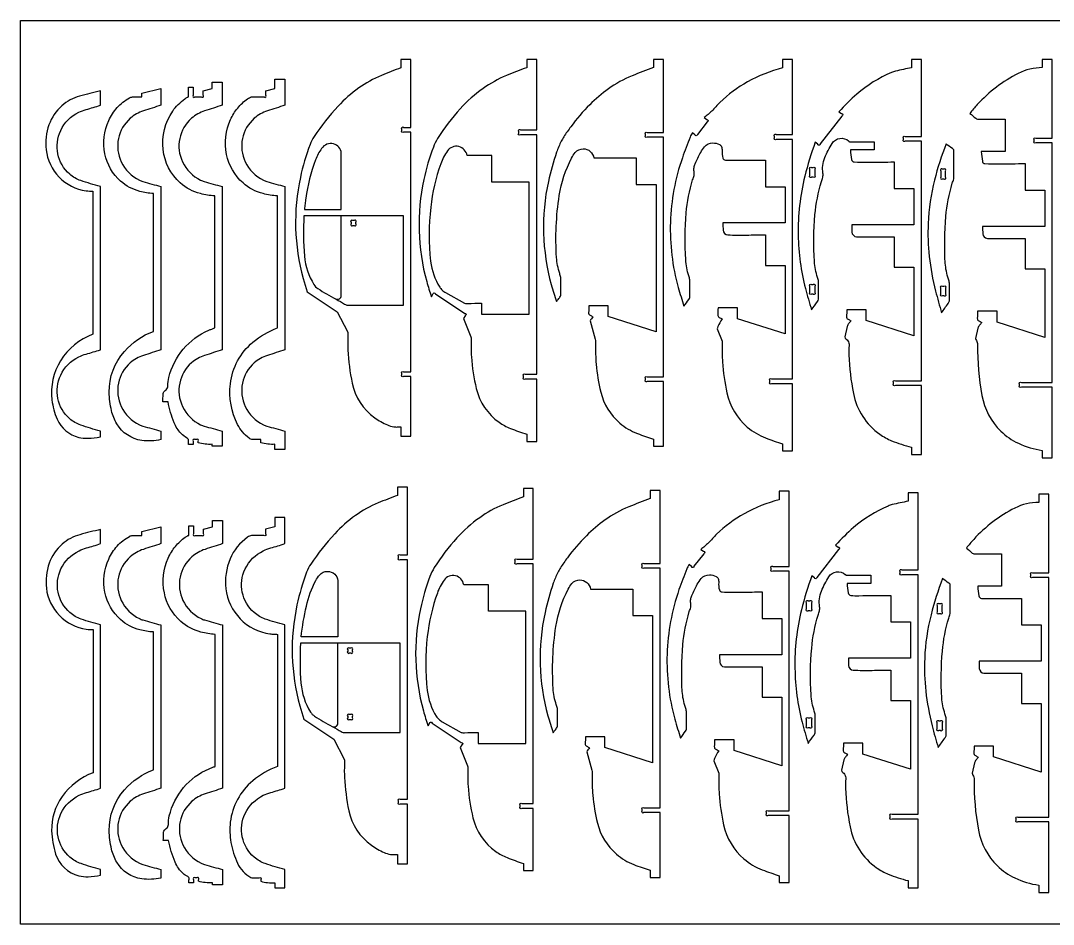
# Model space of a CAD drawing. Extents: x -526 to 703, y -216 to 340.
# Drawn here: x -526 to 110, y -216 to 340 of the extents above; entities that cross this region are included whole.
import ezdxf

# ---------------------------------------------------------------- set-up
doc = ezdxf.new("R2010")
doc.units = 0
doc.header["$MEASUREMENT"] = 0
doc.layers.get('0').update_dxf_attribs({"linetype": 'CONTINUOUS'})
doc.layers.add('ETCH', color=5, linetype='CONTINUOUS')
doc.layers.add('LAYER_1', color=18, linetype='CONTINUOUS')

msp = doc.modelspace()

# ---------------------------------------------------------------- linework, layer by layer
msp.add_lwpolyline([(703.14, 339.87), (703.14, -216.39), (-526.13, -216.39), (-526.13, 339.87)], close=True)
at = {"layer": 'ETCH'}
for points in [[(-331.75, 168.44, -0.012843), (-326.67, 165.4, 0.077208), (-325.31, 164.81), (-290.33, 164.81), (-290.33, 219.82), (-328.64, 219.82)], [(-333.82, -94.74, -0.012843), (-328.74, -97.78, 0.077208), (-327.38, -98.37), (-292.4, -98.37), (-292.4, -43.36), (-330.7, -43.36)]]:
    msp.add_lwpolyline(points, format="xyb", dxfattribs=at)
at = {"layer": 'LAYER_1'}
for points in [[(-291.86, 89.85), (-291.86, 84.07), (-285.74, 84.07), (-285.74, 120.79), (-290.22, 120.79, -1), (-291.28, 121.85), (-291.28, 122.72, -1), (-290.22, 123.79), (-285.74, 123.79), (-285.74, 271.2), (-290.22, 271.2, -1), (-291.28, 272.26), (-291.28, 273.13, -1), (-290.22, 274.2), (-285.74, 274.2), (-285.74, 315.99), (-291.86, 315.99), (-291.86, 310.82, 0.01158), (-303.9, 306.16, 0.056715), (-317.86, 298.43, 0.052187), (-330.64, 287.15, 0.037532), (-345.31, 268.57, 0.058109), (-347.89, 263.58, 0.037025), (-353.85, 243.37, 0.060336), (-356.74, 212.19, 0.060322), (-352.11, 181.21), (-349.59, 173.05), (-331.11, 160.73), (-324.71, 148.48, -0.078028), (-324.52, 146.24, 0.031), (-324.6, 137.26, 0.037901), (-321.94, 116.75, 0.189405), (-308.03, 95.47, 0.049278), (-300.23, 91.02, 0.066747), (-296.28, 89.85, 0.057733), (-294.07, 89.77, -0.019225)], [(-214.41, 85.28), (-214.41, 80.91), (-208.28, 80.91), (-208.28, 119.22), (-215.31, 119.22, -1), (-216.38, 120.28), (-216.38, 121.15, -1), (-215.31, 122.22), (-208.28, 122.22), (-208.28, 269.62), (-218.31, 269.62, -1), (-219.38, 270.69), (-219.38, 271.56, -1), (-218.31, 272.62), (-208.28, 272.62), (-208.28, 315.99), (-214.41, 315.99), (-214.41, 310.91, 0.011138), (-226.96, 306.06, 0.057158), (-241.31, 298.13, 0.053536), (-255.35, 285.67, 0.043612), (-269.29, 267.36, 0.051411), (-271.94, 262.02, 0.036287), (-277.79, 242.09, 0.060336), (-280.71, 210.57, 0.060322), (-276.03, 179.26, 0.011291), (-274.63, 174.6, -0.003763), (-273.16, 169.96), (-272.16, 171.44, -1), (-270.69, 171.74), (-252.63, 159.69, -1), (-252.33, 158.22), (-253.4, 156.6), (-248.76, 145.32, -0.057304), (-248.59, 142.83, 0.029813), (-248.47, 132.85, 0.040877), (-245.47, 113.43, 0.181545), (-231.45, 92.68, 0.05984), (-224.49, 88.9, 0.017043)], [(-136.32, 82.21), (-136.32, 77.85), (-130.19, 77.85), (-130.19, 117.69), (-140.22, 117.69, -1), (-141.28, 118.76), (-141.28, 119.63, -1), (-140.22, 120.69), (-130.19, 120.69), (-130.19, 268.1), (-140.22, 268.1, -1), (-141.28, 269.17), (-141.28, 270.04, -1), (-140.22, 271.1), (-130.19, 271.1), (-130.19, 315.99), (-136.32, 315.99), (-136.32, 311.07, 0.009719), (-149.55, 305.93, 0.05729), (-164.13, 297.88, 0.042456), (-175.63, 288.12, 0.035928), (-187.25, 274.61, 0.013503), (-191.63, 268.36, 0.032705), (-193.19, 265.62, 0.029032), (-195.99, 258.92, 0.031155), (-201.09, 240.87, 0.060336), (-204.04, 209.01, 0.060323), (-199.3, 177.36, 0.011291), (-197.73, 172.12, -0.003763), (-196.08, 166.91, -0.036784), (-194.64, 168.76, 0.110753), (-193.48, 170.81), (-193.48, 181.72, 0.034327), (-194.12, 184.17, -0.065222), (-196.06, 194.13, -0.053378), (-194.39, 232.21, -0.084019), (-186.78, 255.31, -0.054475), (-184.48, 258.72, -0.22028), (-179.57, 260.99, -0.181086), (-175.31, 259.4, -0.177894), (-173.09, 255.34), (-146.94, 255.34), (-146.94, 239), (-134.78, 239), (-134.78, 148.33), (-164.16, 157.7), (-164.16, 164.43), (-176.14, 164.43, -0.024568), (-176.35, 160.27, 0.148453), (-176.14, 159.24, 0.167335), (-175.37, 158.52, -0.043011), (-173.65, 157.58, -0.053806), (-174.61, 156.42, 0.162675), (-175.31, 155.08), (-172.16, 143.79, -0.03761), (-172.02, 140.71, 0.029502), (-171.64, 128.38, 0.037089), (-168.82, 111.29, 0.157363), (-157.1, 92.18, 0.085148), (-146.29, 85.72, 0.015306)], [(-56.78, 79.32), (-56.78, 75.17), (-50.65, 75.17), (-50.65, 116.37), (-63.68, 116.37, -1), (-64.74, 117.44), (-64.74, 118.31, -1), (-63.68, 119.37), (-50.65, 119.37), (-50.65, 266.78), (-60.68, 266.78, -1), (-61.74, 267.84), (-61.74, 268.71, -1), (-60.68, 269.78), (-50.65, 269.78), (-50.65, 315.99), (-56.78, 315.99), (-56.78, 310.83, 0.061921), (-78.38, 302.2, 0.067998), (-95.39, 289.54, 0.021444), (-97.9, 286.87, -0.02519), (-100.42, 284.21, -0.020295), (-102.73, 282.19, 0.006764), (-105.08, 280.23), (-103.55, 279.05, -1), (-103.36, 277.55), (-109.32, 269.87, -1), (-110.82, 269.69), (-112.34, 270.87, 0.056291), (-113.8, 268.18, 0.012633), (-118.56, 255.45, 0.075447), (-125.91, 215.75, 0.075461), (-121.13, 175.66, 0.011291), (-119.39, 169.85, -0.003763), (-117.56, 164.06, -0.014708), (-114.53, 168.32, 0.088472), (-113.94, 169.48), (-113.94, 180.4, 0.040504), (-114.56, 182.86, -0.066048), (-116.52, 192.81, -0.037693), (-116.18, 221.5, -0.052115), (-112.22, 241.91, -0.029026), (-111.72, 243.26, 0.063373), (-111.31, 244.64, 0.083563), (-111.33, 247.1, -0.089498), (-111.32, 249.55, -0.058075), (-110.63, 251.81, -0.017801), (-107.28, 258.75, -0.055681), (-104.89, 262.26, -0.219798), (-99.77, 264.61, -0.117737), (-95.76, 263.64, -0.172185), (-94.51, 262.32, -0.124003), (-94.09, 259.87, 0.08265), (-93.68, 255.28, 0.164391), (-93.09, 254.39, 0.161089), (-92.07, 254.02, 0.009921), (-79.74, 253.94, -0.003307), (-67.4, 254.02), (-67.4, 237.67), (-55.25, 237.67), (-55.25, 215.4), (-93.55, 215.4, 0.009842), (-93.46, 210.89, 0.393252), (-90.55, 208, 0.012272), (-78.98, 207.91, -0.004091), (-67.4, 208), (-67.4, 189.26), (-55.25, 189.26), (-55.25, 147.01), (-84.62, 156.38), (-84.62, 163.11), (-96.6, 163.11, -0.024568), (-96.81, 158.95, 0.148453), (-96.6, 157.92, 0.167335), (-95.83, 157.2, -0.043011), (-94.11, 156.26, 0.035977), (-96.76, 151.58, 0.130623), (-97.04, 150.1), (-94.12, 142.5, -0.05357), (-93.96, 139.96, 0.029114), (-93.83, 129.79, 0.035901), (-91.07, 110.68, 0.163176), (-78.54, 89.72, 0.085575), (-67.27, 83, 0.014882)], [(22.54, 77.3), (22.54, 72.91), (28.67, 72.91), (28.67, 115.23), (12.64, 115.23, -1), (11.57, 116.29), (11.57, 117.16, -1), (12.64, 118.23), (28.67, 118.23), (28.67, 265.64), (18.64, 265.64, -1), (17.57, 266.7), (17.57, 267.57, -1), (18.64, 268.64), (28.67, 268.64), (28.67, 315.99), (22.54, 315.99), (22.54, 310.84, 0.012013), (12.78, 308.79, 0.043438), (10.16, 307.93, 0.077071), (-11, 294.69, 0.031251), (-22.09, 283.83), (-20.56, 282.64, -1), (-20.37, 281.15), (-33.68, 264, -1), (-35.18, 263.81), (-36.7, 264.99, 0.028113), (-43.13, 244.07, 0.065025), (-47.18, 207.98, 0.028538), (-45.92, 191.15, 0.029197), (-42.79, 174.96, 0.011608), (-40.95, 168.35, -0.003869), (-39, 161.77, -0.014708), (-35.34, 166.93, 0.088472), (-34.62, 168.34), (-34.62, 179.25, 0.040504), (-35.24, 181.71, -0.066048), (-37.21, 191.66, -0.037693), (-36.86, 220.36, -0.052115), (-32.9, 240.77, -0.028884), (-32.41, 242.1, 0.062945), (-32.01, 243.47, 0.076202), (-31.99, 245.9, -0.133631), (-30.81, 255.55, -0.043844), (-26.3, 264.33, -0.460888), (-16.13, 265.81, -0.102034), (-15.92, 265.53, 0.177148), (-15.67, 265.29), (-0.42, 265.29), (-0.42, 260.28), (-15.09, 260.28, 0.002487), (-14.38, 254.4, 0.360375), (-12.75, 252.88, 0.020957), (-4.12, 252.7, -0.005432), (11.92, 252.88), (11.92, 236.53), (24.07, 236.53), (24.07, 214.26), (-14.23, 214.26, 0.008503), (-14.13, 209.74, 0.393252), (-11.23, 206.86, 0.012272), (0.34, 206.76, -0.004091), (11.92, 206.86), (11.92, 188.11), (24.07, 188.11), (24.07, 145.87), (-5.31, 155.24), (-5.31, 161.97), (-17.29, 161.97, -0.024568), (-17.49, 157.81, 0.148453), (-17.29, 156.78, 0.167335), (-16.51, 156.06, -0.043011), (-14.79, 155.11, -0.023258), (-16.05, 153.41, 0.069876), (-17.14, 151.59), (-18.53, 145.27, 0.187059), (-17.68, 143.88, -0.16278), (-15.97, 141.39, -0.090499), (-15.83, 139.95, 0.028996), (-15.97, 134.15, 0.041055), (-13.22, 110.44, 0.191262), (3.09, 85.3, 0.0569), (10.32, 81.31, 0.036435)], [(103.14, 75.32), (103.14, 70.81), (109.26, 70.81), (109.26, 114.22), (90.23, 114.22, -1), (89.17, 115.28), (89.17, 116.15, -1), (90.23, 117.22), (109.26, 117.22), (109.26, 264.62), (99.23, 264.62, -1), (98.17, 265.69), (98.17, 266.56, -1), (99.23, 267.62), (109.26, 267.62), (109.26, 315.99), (103.14, 315.99), (103.14, 310.94, 0.117904), (88.38, 307.41, 0.090171), (63.05, 288.18, 0.014621), (60.75, 285.52, -0.004873), (58.51, 282.81, -0.016502), (62.17, 279.77, 0.09933), (63.2, 279.17), (80.18, 279.17), (80.18, 259.26), (65.51, 259.26, 0.001901), (66.22, 253.38, 0.360443), (67.84, 251.86, 0.020886), (76.48, 251.69, -0.005414), (92.51, 251.86), (92.51, 235.52), (104.67, 235.52), (104.67, 213.24), (66.36, 213.24, 0.008503), (66.46, 208.72, 0.393252), (69.36, 205.84, 0.012272), (80.94, 205.75, -0.004091), (92.51, 205.84), (92.51, 187.1), (104.67, 187.1), (104.67, 144.85), (75.29, 154.23), (75.29, 160.96), (63.31, 160.96, -0.024568), (63.1, 156.79, 0.148453), (63.31, 155.76, 0.167335), (64.09, 155.04, -0.043011), (65.8, 154.1, -0.023258), (64.55, 152.39, 0.069876), (63.45, 150.57), (62.06, 144.25, 0.112129), (62.56, 142.92, -0.149624), (63.3, 140.39, 0.049333), (65.95, 109.17, 0.153631), (77.61, 87.23, 0.08541), (88.41, 79.73, 0.072962)], [(-435.28, 105.18), (-438.5, 105.18, -0.012709), (-438.38, 109.86, -0.186771), (-437.52, 111.79, -0.031934), (-436.5, 112.69, 0.130659), (-435.66, 113.77, 0.101306), (-435.41, 115.05, -0.060865), (-434.81, 120.22, -0.116481), (-425.98, 137.66, -0.116481), (-410.28, 149.31, -0.017395), (-408.44, 150.03, 0.005798), (-406.58, 150.7), (-406.58, 232, -0.045607), (-415.42, 233.42, -0.119052), (-427.79, 239.98, -0.187593), (-438.37, 260.53, -0.176665), (-432.43, 284.26, -0.046818), (-429.18, 288.21, -0.04327), (-424.95, 291.78, -0.034612), (-423.36, 292.75, -0.119897), (-422.83, 292.88), (-422.83, 298.88), (-419.83, 298.88), (-419.83, 293.94, 1), (-418.77, 292.88), (-414.86, 292.88, 1), (-413.79, 293.94), (-413.79, 296.71), (-408.12, 298.1), (-408.12, 302), (-401.99, 302), (-401.99, 287.83, -0.0023), (-412.8, 284.32, 0.102473), (-420.87, 279.76, 0.336459), (-426.41, 252.89, 0.170276), (-415.27, 241.69, 0.041463), (-413.13, 240.87, 0.008219), (-401.99, 237.8), (-401.99, 137.29, -0.0023), (-412.8, 133.78, 0.102473), (-420.87, 129.22, 0.336459), (-426.41, 102.35, 0.170276), (-415.27, 91.15, 0.041463), (-413.13, 90.33, 0.008219), (-401.99, 87.26), (-401.99, 77.85), (-408.12, 77.85), (-408.12, 79.09, -0.040458), (-412.52, 79.21, -0.040959), (-416.79, 80.03), (-416.79, 80.99, 1), (-417.86, 82.05), (-418.77, 82.05, 1), (-419.83, 80.99), (-419.83, 79.05), (-422.83, 79.05, -0.042249), (-422.67, 81.01, 0.164319), (-422.83, 82.05, 0.142751), (-423.65, 82.9, -0.073336), (-427.33, 85.8, -0.092121), (-431.59, 92.39, -0.054046)], [(-367.96, 150.7), (-367.96, 232, -0.045607), (-376.79, 233.42, -0.119052), (-389.16, 239.98, -0.164437), (-399.25, 257.58, -0.154496), (-396.84, 278.97, -0.067132), (-392.45, 286.08, -0.067132), (-386.33, 291.78, -0.094604), (-383.92, 292.88), (-376.23, 292.88, 1), (-375.17, 293.94), (-375.17, 296.71), (-369.49, 298.1), (-369.49, 303.95), (-363.36, 303.95), (-363.36, 287.83, -0.0023), (-374.17, 284.32, 0.102473), (-382.24, 279.76, 0.336459), (-387.79, 252.89, 0.170276), (-376.64, 241.69, 0.041463), (-374.5, 240.87, 0.008219), (-363.36, 237.8), (-363.36, 137.29, -0.0023), (-374.17, 133.78, 0.102473), (-382.24, 129.22, 0.336459), (-387.79, 102.35, 0.170276), (-376.64, 91.15, 0.041463), (-374.5, 90.33, 0.008219), (-363.36, 87.26), (-363.36, 75.93), (-369.49, 75.93), (-369.49, 79.09, -0.040458), (-373.89, 79.21, -0.040959), (-378.17, 80.03), (-378.17, 82.05), (-383.23, 82.05, -0.150836), (-385.41, 82.89, -0.117974), (-392.5, 91.29, -0.146319), (-396.93, 116.34, -0.192468), (-383.13, 141.87, -0.083871)], [(-477.04, 83.74), (-477.04, 87.26, -0.019771), (-489.07, 90.87, -0.097096), (-495.92, 94.84, -0.336459), (-501.47, 121.71, -0.170276), (-490.32, 132.91, -0.044461), (-485.74, 134.64, 0.01152), (-477.04, 137.29), (-477.04, 237.8, -0.019771), (-489.07, 241.41, -0.097096), (-495.92, 245.38, -0.336459), (-501.47, 272.25, -0.170276), (-490.32, 283.45, -0.044461), (-485.74, 285.18, 0.01152), (-477.04, 287.83), (-477.04, 296.62, 0.004903), (-489.82, 293.35, 0.116274), (-500.71, 287.52, 0.126509), (-508.69, 275.77, 0.115888), (-510.44, 260.4, 0.165557), (-502.43, 243.61, 0.165558), (-485.84, 235.19, 0.027352), (-483.74, 235.01, -0.009115), (-481.64, 234.91), (-481.64, 146.82, 0.164612), (-501.49, 130.56, 0.171175), (-506.86, 106.42, 0.07237), (-503.67, 94.61, 0.234888), (-490.35, 83.38, 0.06659), (-484.73, 82.78, 0.048535)], [(-444.33, 148.63), (-444.33, 233.45, -0.045578), (-452.76, 234.81, -0.119082), (-464.57, 241.07, -0.164652), (-474.19, 257.89, -0.154282), (-471.88, 278.38, -0.080612), (-466.64, 286.37, -0.080612), (-459.15, 292.3, -0.124982), (-457.14, 292.88), (-451.53, 292.88), (-451.53, 295.22), (-439.73, 298.11), (-439.73, 287.83, -0.0023), (-450.54, 284.32, 0.102473), (-458.61, 279.76, 0.336459), (-464.16, 252.89, 0.170276), (-453.01, 241.69, 0.041463), (-450.87, 240.87, 0.008219), (-439.73, 237.8), (-439.73, 137.29, -0.0023), (-450.54, 133.78, 0.102473), (-458.61, 129.22, 0.336459), (-464.16, 102.35, 0.170276), (-453.01, 91.15, 0.041463), (-450.87, 90.33, 0.008219), (-439.73, 87.26), (-439.73, 82.01, -0.088823), (-451.54, 81.49, -0.230967), (-466.88, 91.7, -0.07343), (-470.14, 99.81, -0.05589), (-471.57, 111.19, -0.186646), (-462.22, 136.32, -0.121989)], [(-351.32, 223.73), (-328.64, 223.73), (-328.64, 258.44, 0.327649), (-333.43, 264.03, 0.30501), (-340.73, 261.26, 0.064273), (-344.52, 254.11, 0.055133), (-350.52, 230.53, 0.007933), (-350.94, 227.13, -0.002644)], [(-242.26, 165.96), (-242.26, 159.23), (-212.88, 159.23), (-212.88, 240.52), (-235.99, 240.52), (-235.99, 256.87), (-251.18, 256.87, 0.307009), (-256.25, 262.36, 0.30501), (-263.28, 259.69, 0.068756), (-267.39, 251.76, 0.057139), (-273.58, 225, 0.056363), (-273.59, 191.78, 0.112085), (-268.04, 175.85, 0.06631), (-266.55, 174.05, 0.057154), (-264.37, 172.45), (-252.73, 165.96, 0.076491), (-250.64, 165.74, -0.012724)], [(41.11, 160.01, -0.014665), (45.18, 165.76, 0.088209), (45.97, 167.33), (45.97, 178.24, 0.040603), (45.36, 180.7, -0.066272), (43.39, 190.65, -0.037569), (43.74, 219.39, -0.052115), (47.69, 239.75, -0.028888), (48.19, 241.09, 0.062959), (48.59, 242.46), (48.59, 260.33, 0.137471), (47.79, 261.23, -0.022773), (43.89, 263.98, 0.030864), (36.74, 241.73, 0.052022), (32.84, 215.01, 0.037686), (33.53, 194.74, 0.035172), (37.41, 173.36, 0.007553), (39.23, 166.67, -0.002518)], [(-40.02, 244.53), (-40.02, 248.41, -1), (-38.95, 249.47), (-38.08, 249.47, -1), (-37.02, 248.41), (-37.02, 244.53, -1), (-38.08, 243.47), (-38.95, 243.47, -1)], [(42.51, 248.46), (41.64, 248.46, 1), (40.58, 247.39), (40.58, 243.52, 1), (41.64, 242.46), (42.51, 242.46, 1), (43.58, 243.52), (43.58, 247.39, 1)], [(-328.64, 219.82), (-351.65, 219.82, 0.033708), (-351.29, 194.88, 0.119738), (-345.5, 177.43, 0.10777), (-343.07, 174.94, 0.029272), (-332.12, 168.61, 0.544062), (-328.64, 170.65)], [(-321.57, 213.82), (-320.7, 213.82, 1), (-319.64, 214.88), (-319.64, 215.75, 1), (-320.7, 216.82), (-321.57, 216.82, 1), (-322.64, 215.75), (-322.64, 214.88, 1)], [(-37.02, 176.37), (-37.02, 172.5, -1), (-38.08, 171.43), (-38.95, 171.43, -1), (-40.02, 172.5), (-40.02, 176.37, -1), (-38.95, 177.44), (-38.08, 177.44, -1)], [(41.64, 176.42), (42.51, 176.42, -1), (43.58, 175.36), (43.58, 171.48, -1), (42.51, 170.42), (41.64, 170.42, -1), (40.58, 171.48), (40.58, 175.36, -1)], [(-293.93, -173.33), (-293.93, -179.11), (-287.81, -179.11), (-287.81, -142.39), (-292.29, -142.39, -1), (-293.35, -141.33), (-293.35, -140.46, -1), (-292.29, -139.39), (-287.81, -139.39), (-287.81, 8.01), (-292.29, 8.01, -1), (-293.35, 9.08), (-293.35, 9.95, -1), (-292.29, 11.01), (-287.81, 11.01), (-287.81, 52.81), (-293.93, 52.81), (-293.93, 47.64, 0.01158), (-305.97, 42.98, 0.056715), (-319.93, 35.25, 0.052187), (-332.71, 23.97, 0.037532), (-347.38, 5.38, 0.058109), (-349.96, 0.4, 0.037025), (-355.92, -19.82, 0.060336), (-358.81, -51, 0.060322), (-354.18, -81.97), (-351.66, -90.13), (-333.18, -102.46), (-326.78, -114.7, -0.078028), (-326.59, -116.94, 0.031), (-326.67, -125.92, 0.037901), (-324.01, -146.44, 0.189405), (-310.1, -167.71, 0.049278), (-302.3, -172.16, 0.066747), (-298.35, -173.33, 0.057733), (-296.14, -173.42, -0.019225)], [(-216.48, -178.92), (-216.48, -183.3), (-210.35, -183.3), (-210.35, -144.99), (-217.38, -144.99, -1), (-218.45, -143.92), (-218.45, -143.05, -1), (-217.38, -141.99), (-210.35, -141.99), (-210.35, 5.42), (-220.38, 5.42, -1), (-221.45, 6.48), (-221.45, 7.35, -1), (-220.38, 8.42), (-210.35, 8.42), (-210.35, 51.79), (-216.48, 51.79), (-216.48, 46.7, 0.011138), (-229.03, 41.86, 0.057158), (-243.38, 33.93, 0.053536), (-257.42, 21.47, 0.043612), (-271.36, 3.16, 0.051411), (-274.01, -2.19, 0.036287), (-279.86, -22.11, 0.060336), (-282.78, -53.63, 0.060322), (-278.09, -84.95, 0.011291), (-276.69, -89.61, -0.003763), (-275.22, -94.25), (-274.23, -92.76, -1), (-272.76, -92.47), (-254.7, -104.51, -1), (-254.4, -105.99), (-255.47, -107.6), (-250.83, -118.88, -0.057304), (-250.66, -121.38, 0.029813), (-250.54, -131.36, 0.040877), (-247.54, -150.78, 0.181545), (-233.52, -171.53, 0.05984), (-226.56, -175.31, 0.017043)], [(-138.39, -183.13), (-138.39, -187.48), (-132.26, -187.48), (-132.26, -147.64), (-142.29, -147.64, -1), (-143.35, -146.58), (-143.35, -145.71, -1), (-142.29, -144.64), (-132.26, -144.64), (-132.26, 2.76), (-142.29, 2.76, -1), (-143.35, 3.83), (-143.35, 4.7, -1), (-142.29, 5.76), (-132.26, 5.76), (-132.26, 50.66), (-138.39, 50.66), (-138.39, 45.73, 0.009719), (-151.62, 40.59, 0.05729), (-166.19, 32.54, 0.042456), (-177.7, 22.78, 0.035928), (-189.32, 9.27, 0.013503), (-193.7, 3.02, 0.032705), (-195.26, 0.28, 0.029032), (-198.06, -6.41, 0.031155), (-203.16, -24.47, 0.060336), (-206.11, -56.33, 0.060323), (-201.37, -87.98, 0.011291), (-199.8, -93.22, -0.003763), (-198.15, -98.43, -0.036784), (-196.7, -96.58, 0.110753), (-195.55, -94.53), (-195.55, -83.62, 0.034327), (-196.19, -81.16, -0.065222), (-198.13, -71.21, -0.053378), (-196.46, -33.13, -0.084019), (-188.85, -10.03, -0.054475), (-186.55, -6.62, -0.22028), (-181.64, -4.35, -0.181086), (-177.38, -5.94, -0.177894), (-175.16, -9.99), (-149.01, -9.99), (-149.01, -26.34), (-136.85, -26.34), (-136.85, -117.01), (-166.23, -107.63), (-166.23, -100.9), (-178.21, -100.9, -0.024568), (-178.42, -105.07, 0.148453), (-178.21, -106.09, 0.167335), (-177.44, -106.81, -0.043011), (-175.72, -107.76, -0.053806), (-176.68, -108.92, 0.162675), (-177.38, -110.25), (-174.23, -121.55, -0.03761), (-174.09, -124.63, 0.029502), (-173.71, -136.96, 0.037089), (-170.89, -154.05, 0.157363), (-159.17, -173.16, 0.085148), (-148.36, -179.62, 0.015306)], [(-58.85, -186.51), (-58.85, -190.66), (-52.72, -190.66), (-52.72, -149.46), (-65.75, -149.46, -1), (-66.81, -148.39), (-66.81, -147.52, -1), (-65.75, -146.46), (-52.72, -146.46), (-52.72, 0.95), (-62.75, 0.95, -1), (-63.81, 2.01), (-63.81, 2.88, -1), (-62.75, 3.95), (-52.72, 3.95), (-52.72, 50.16), (-58.85, 50.16), (-58.85, 45, 0.061921), (-80.45, 36.37, 0.067998), (-97.46, 23.72, 0.021444), (-99.96, 21.04, -0.02519), (-102.49, 18.38, -0.020295), (-104.8, 16.36, 0.006764), (-107.15, 14.4), (-105.62, 13.22, -1), (-105.43, 11.72), (-111.39, 4.05, -1), (-112.89, 3.86), (-114.41, 5.04, 0.056291), (-115.86, 2.35, 0.012633), (-120.63, -10.37, 0.075447), (-127.97, -50.08, 0.075461), (-123.2, -90.17, 0.011291), (-121.46, -95.98, -0.003763), (-119.63, -101.77, -0.014708), (-116.6, -97.51, 0.088472), (-116.01, -96.34), (-116.01, -85.43, 0.040504), (-116.63, -82.97, -0.066048), (-118.59, -73.02, -0.037693), (-118.25, -44.32, -0.052115), (-114.29, -23.92, -0.029026), (-113.79, -22.57, 0.063373), (-113.38, -21.19, 0.083563), (-113.4, -18.73, -0.089498), (-113.39, -16.28, -0.058075), (-112.7, -14.01, -0.017801), (-109.35, -7.08, -0.055681), (-106.96, -3.57, -0.219798), (-101.84, -1.22, -0.117737), (-97.83, -2.19, -0.172185), (-96.58, -3.51, -0.124003), (-96.16, -5.95, 0.08265), (-95.75, -10.55, 0.164391), (-95.16, -11.44, 0.161089), (-94.14, -11.81, 0.009921), (-81.81, -11.89, -0.003307), (-69.47, -11.81), (-69.47, -28.16), (-57.31, -28.16), (-57.31, -50.43), (-95.62, -50.43, 0.009842), (-95.53, -54.94, 0.393252), (-92.62, -57.83, 0.012272), (-81.04, -57.92, -0.004091), (-69.47, -57.83), (-69.47, -76.57), (-57.31, -76.57), (-57.31, -118.82), (-86.69, -109.45), (-86.69, -102.72), (-98.67, -102.72, -0.024568), (-98.88, -106.88, 0.148453), (-98.67, -107.91, 0.167335), (-97.9, -108.63, -0.043011), (-96.18, -109.57, 0.035977), (-98.83, -114.25, 0.130623), (-99.11, -115.72), (-96.19, -123.32, -0.05357), (-96.03, -125.87, 0.029114), (-95.89, -136.04, 0.035901), (-93.13, -155.15, 0.163176), (-80.6, -176.11, 0.085575), (-69.34, -182.83, 0.014882)], [(20.49, -189.51), (20.49, -193.9), (26.62, -193.9), (26.62, -151.58), (10.59, -151.58, -1), (9.52, -150.52), (9.52, -149.65, -1), (10.59, -148.58), (26.62, -148.58), (26.62, -1.18), (16.59, -1.18, -1), (15.52, -0.11), (15.52, 0.76, -1), (16.59, 1.82), (26.62, 1.82), (26.62, 49.18), (20.49, 49.18), (20.49, 44.03, 0.012013), (10.73, 41.98, 0.043438), (8.11, 41.11, 0.077071), (-13.05, 27.88, 0.031251), (-24.14, 17.01), (-22.61, 15.83, -1), (-22.42, 14.33), (-35.73, -2.82, -1), (-37.23, -3), (-38.76, -1.82, 0.028113), (-45.18, -22.75, 0.065025), (-49.23, -58.83, 0.028538), (-47.97, -75.66, 0.029197), (-44.84, -91.86, 0.011608), (-43, -98.46, -0.003869), (-41.05, -105.04, -0.014708), (-37.39, -99.88, 0.088472), (-36.67, -98.47), (-36.67, -87.56, 0.040504), (-37.29, -85.1, -0.066048), (-39.26, -75.15, -0.037693), (-38.91, -46.45, -0.052115), (-34.95, -26.05, -0.028884), (-34.46, -24.71, 0.062945), (-34.06, -23.35, 0.076202), (-34.04, -20.91, -0.133631), (-32.86, -11.26, -0.043844), (-28.35, -2.49, -0.460888), (-18.18, -1, -0.102034), (-17.97, -1.28, 0.177148), (-17.72, -1.53), (-2.47, -1.53), (-2.47, -6.54), (-17.14, -6.54, 0.003615), (-16.42, -12.38, 0.350637), (-14.8, -13.93, 0.027654), (-9.87, -14.12, -0.004608), (9.87, -13.93), (9.87, -30.28), (22.02, -30.28), (22.02, -52.56), (-16.28, -52.56, 0.008503), (-16.18, -57.07, 0.393252), (-13.28, -59.95, 0.012272), (-1.71, -60.05, -0.004091), (9.87, -59.95), (9.87, -78.7), (22.02, -78.7), (22.02, -120.95), (-7.36, -111.57), (-7.36, -104.84), (-19.34, -104.84, -0.024568), (-19.54, -109.01, 0.148453), (-19.34, -110.03, 0.167335), (-18.56, -110.75, -0.043011), (-16.84, -111.7, -0.023258), (-18.1, -113.41, 0.069876), (-19.19, -115.23), (-20.58, -121.54, 0.187059), (-19.73, -122.93, -0.16278), (-18.02, -125.42, -0.090499), (-17.88, -126.86, 0.028996), (-18.02, -132.66, 0.041055), (-15.27, -156.38, 0.191262), (1.04, -181.52, 0.0569), (8.27, -185.5, 0.036435)], [(100.99, -192.27), (100.99, -196.78), (107.12, -196.78), (107.12, -153.37), (88.09, -153.37, -1), (87.02, -152.31), (87.02, -151.44, -1), (88.09, -150.37), (107.12, -150.37), (107.12, -2.96), (97.09, -2.96, -1), (96.02, -1.9), (96.02, -1.03, -1), (97.09, 0.04), (107.12, 0.04), (107.12, 48.41), (100.99, 48.41), (100.99, 43.35, 0.117904), (86.24, 39.82, 0.090171), (60.91, 20.59, 0.014621), (58.61, 17.93, -0.004873), (56.36, 15.23, -0.016502), (60.03, 12.18, 0.09933), (61.06, 11.58), (78.03, 11.58), (78.03, -8.32), (63.36, -8.32, 0.001901), (64.08, -14.2, 0.360443), (65.7, -15.72, 0.020886), (74.33, -15.9, -0.005414), (90.37, -15.72), (90.37, -32.07), (102.52, -32.07), (102.52, -54.34), (64.22, -54.34, 0.008503), (64.32, -58.86, 0.393252), (67.22, -61.74, 0.012272), (78.79, -61.84, -0.004091), (90.37, -61.74), (90.37, -80.49), (102.52, -80.49), (102.52, -122.73), (73.14, -113.36), (73.14, -106.63), (61.16, -106.63, -0.024568), (60.96, -110.79, 0.148453), (61.16, -111.82, 0.167335), (61.94, -112.54, -0.043011), (63.66, -113.49, -0.023258), (62.4, -115.2, 0.069876), (61.31, -117.01), (59.92, -123.33, 0.112129), (60.41, -124.66, -0.149624), (61.15, -127.19, 0.049333), (63.81, -158.41, 0.153631), (75.47, -180.36, 0.08541), (86.27, -187.86, 0.072962)], [(-422.58, -190.84, -0.045369), (-422.39, -188.66, 0.176681), (-422.58, -187.5, 0.167935), (-423.22, -186.94, -0.09214), (-426.04, -185.13, -0.100655), (-430.95, -178.18, -0.060423), (-435.03, -164.71), (-438.25, -164.71, -0.012709), (-438.13, -160.03, -0.186771), (-437.27, -158.1, -0.031934), (-436.25, -157.2, 0.130659), (-435.41, -156.12, 0.101306), (-435.16, -154.84, -0.060865), (-434.56, -149.67, -0.116481), (-425.73, -132.23, -0.116481), (-410.03, -120.58, -0.017395), (-408.19, -119.86, 0.005798), (-406.33, -119.19), (-406.33, -37.89, -0.045607), (-415.17, -36.47, -0.119052), (-427.54, -29.91, -0.164437), (-437.62, -12.31, -0.154496), (-435.21, 9.08, -0.067132), (-430.82, 16.19, -0.067132), (-424.71, 21.89, -0.034612), (-423.11, 22.86, -0.119897), (-422.58, 22.99), (-422.58, 28.99), (-419.58, 28.99), (-419.58, 24.05, 1), (-418.52, 22.99), (-414.61, 22.99, 1), (-413.54, 24.05), (-413.54, 26.82), (-407.87, 28.21), (-407.87, 32.11), (-401.74, 32.11), (-401.74, 17.94, -0.0023), (-412.55, 14.43, 0.102473), (-420.62, 9.87, 0.336459), (-426.16, -17, 0.170276), (-415.02, -28.2, 0.041463), (-412.88, -29.03, 0.008219), (-401.74, -32.09), (-401.74, -132.6, -0.0023), (-412.55, -136.11, 0.102473), (-420.62, -140.67, 0.336459), (-426.16, -167.54, 0.170276), (-415.02, -178.74, 0.041463), (-412.88, -179.56, 0.008219), (-401.74, -182.63), (-401.74, -192.04), (-407.87, -192.04), (-407.87, -190.8, -0.040458), (-412.39, -190.68, -0.043218), (-416.55, -189.86), (-416.55, -188.9, 1), (-417.61, -187.84), (-418.52, -187.84, 1), (-419.58, -188.9), (-419.58, -190.84)], [(-383.38, -187.84), (-379.29, -187.84, -1), (-378.22, -188.9), (-378.22, -189.86, 0.043218), (-374.06, -190.68, 0.040458), (-369.54, -190.8), (-369.54, -193.96), (-363.41, -193.96), (-363.41, -182.63, -0.019771), (-375.44, -179.02, -0.097096), (-382.3, -175.05, -0.336459), (-387.84, -148.18, -0.170276), (-376.7, -136.98, -0.044461), (-372.11, -135.25, 0.01152), (-363.41, -132.6), (-363.41, -32.09, -0.019771), (-375.44, -28.48, -0.097096), (-382.3, -24.51, -0.336459), (-387.84, 2.36, -0.170276), (-376.7, 13.55, -0.044461), (-372.11, 15.29, 0.01152), (-363.41, 17.94), (-363.41, 34.05), (-369.54, 34.05), (-369.54, 28.21), (-375.22, 26.82), (-375.22, 24.05, -1), (-376.28, 22.99), (-383.97, 22.99, 0.094545), (-386.38, 21.89, 0.140249), (-397.12, 8.52, 0.129401), (-399.71, -9.83, 0.165557), (-390.89, -28.32, 0.165558), (-372.63, -37.58, 0.027352), (-370.32, -37.78, -0.009115), (-368.01, -37.89), (-368.01, -119.19, 0.083871), (-383.18, -128.02, 0.192468), (-396.98, -153.55, 0.072374), (-396.62, -166, 0.067022), (-392.56, -178.81, 0.080436), (-389.13, -183.79, 0.079481), (-384.26, -187.5, 0.060965)], [(-476.88, -186.15), (-476.88, -182.63, -0.019771), (-488.91, -179.02, -0.097096), (-495.76, -175.05, -0.336459), (-501.3, -148.18, -0.170276), (-490.16, -136.98, -0.044461), (-485.58, -135.25, 0.01152), (-476.88, -132.6), (-476.88, -32.09, -0.019771), (-488.91, -28.48, -0.097096), (-495.76, -24.51, -0.336459), (-501.3, 2.36, -0.170276), (-490.16, 13.55, -0.044461), (-485.58, 15.29, 0.01152), (-476.88, 17.94), (-476.88, 26.72, 0.004903), (-489.66, 23.46, 0.116274), (-500.55, 17.63, 0.126509), (-508.53, 5.87, 0.115888), (-510.28, -9.49, 0.165557), (-502.27, -26.28, 0.165558), (-485.68, -34.7, 0.027352), (-483.58, -34.88, -0.009115), (-481.47, -34.98), (-481.47, -123.07, 0.148785), (-500.6, -137.77, 0.163556), (-507.03, -158.87, 0.070492), (-504.59, -173.13, 0.260736), (-490.26, -186.5, 0.066665), (-484.59, -187.11, 0.048834)], [(-444.33, -121.26), (-444.33, -36.44, -0.045578), (-452.76, -35.08, -0.119082), (-464.57, -28.82, -0.164652), (-474.19, -12, -0.154282), (-471.88, 8.49, -0.080612), (-466.64, 16.48, -0.080612), (-459.15, 22.41, -0.124982), (-457.07, 22.99), (-451.53, 22.99), (-451.53, 25.33), (-439.73, 28.22), (-439.73, 17.94, -0.0023), (-450.54, 14.43, 0.102473), (-458.61, 9.87, 0.336459), (-464.16, -17, 0.170276), (-453.01, -28.2, 0.041463), (-450.87, -29.03, 0.008219), (-439.73, -32.09), (-439.73, -132.6, -0.0023), (-450.54, -136.11, 0.102473), (-458.61, -140.67, 0.336459), (-464.16, -167.54, 0.170276), (-453.01, -178.74, 0.041463), (-450.87, -179.56, 0.008219), (-439.73, -182.63), (-439.73, -187.89, -0.088823), (-451.54, -188.4, -0.230967), (-466.88, -178.19, -0.073429), (-470.14, -170.08, -0.05589), (-471.57, -158.71, -0.186646), (-462.22, -133.57, -0.121989)], [(-353.39, -39.46, -0.025331), (-350.16, -20.46, -0.066812), (-344.4, -4.78, -0.054475), (-342.09, -1.37, -0.22028), (-337.19, 0.9, -0.181086), (-332.69, -0.78, -0.197306), (-330.7, -4.74), (-330.7, -39.46)], [(-244.33, -98.25), (-244.33, -104.98), (-214.95, -104.98), (-214.95, -23.69), (-238.06, -23.69), (-238.06, -7.34), (-253.25, -7.34, 0.307009), (-258.32, -1.85, 0.30501), (-265.35, -4.52, 0.068756), (-269.46, -12.45, 0.057139), (-275.65, -39.21, 0.056363), (-275.66, -72.43, 0.112085), (-270.11, -88.35, 0.06631), (-268.62, -90.15, 0.057154), (-266.44, -91.75), (-254.8, -98.25, 0.076491), (-252.71, -98.46, -0.012724)], [(38.97, -107.57, -0.014665), (43.03, -101.83, 0.088209), (43.83, -100.26), (43.83, -89.35, 0.040603), (43.21, -86.89, -0.066272), (41.24, -76.94, -0.037569), (41.6, -48.2, -0.052115), (45.55, -27.83, -0.028888), (46.04, -26.5, 0.062959), (46.44, -25.13), (46.44, -7.25, 0.137471), (45.64, -6.36, -0.022773), (41.75, -3.61, 0.030864), (34.6, -25.86, 0.052022), (30.69, -52.58, 0.037686), (31.38, -72.85, 0.035172), (35.27, -94.23, 0.007553), (37.08, -100.91, -0.002518)], [(-42.07, -22.28), (-42.07, -18.4, -1), (-41, -17.34), (-40.13, -17.34, -1), (-39.07, -18.4), (-39.07, -22.28, -1), (-40.13, -23.34), (-41, -23.34, -1)], [(41.43, -24.07), (41.43, -20.19, 1), (40.37, -19.13), (39.5, -19.13, 1), (38.43, -20.19), (38.43, -24.07, 1), (39.5, -25.13), (40.37, -25.13, 1)], [(-330.7, -43.36), (-353.72, -43.36, 0.036451), (-353.5, -67.88, 0.119738), (-347.56, -85.76, 0.10777), (-345.14, -88.24, 0.029272), (-334.19, -94.57, 0.544062), (-330.7, -92.53)], [(-321.7, -48.3), (-321.7, -47.43, 1), (-322.77, -46.36), (-323.64, -46.36, 1), (-324.7, -47.43), (-324.7, -48.3, 1), (-323.64, -49.36), (-322.77, -49.36, 1)], [(-322.77, -87.32), (-323.64, -87.32, 1), (-324.7, -88.38), (-324.7, -89.25, 1), (-323.64, -90.32), (-322.77, -90.32, 1), (-321.7, -89.25), (-321.7, -88.38, 1)], [(-41, -89.38), (-40.13, -89.38, -1), (-39.07, -90.44), (-39.07, -94.31, -1), (-40.13, -95.38), (-41, -95.38, -1), (-42.07, -94.31), (-42.07, -90.44, -1)], [(38.43, -96.1), (38.43, -92.23, -1), (39.5, -91.16), (40.37, -91.16, -1), (41.43, -92.23), (41.43, -96.1, -1), (40.37, -97.17), (39.5, -97.17, -1)]]:
    msp.add_lwpolyline(points, format="xyb", close=True, dxfattribs=at)

doc.saveas('drawing.dxf')
